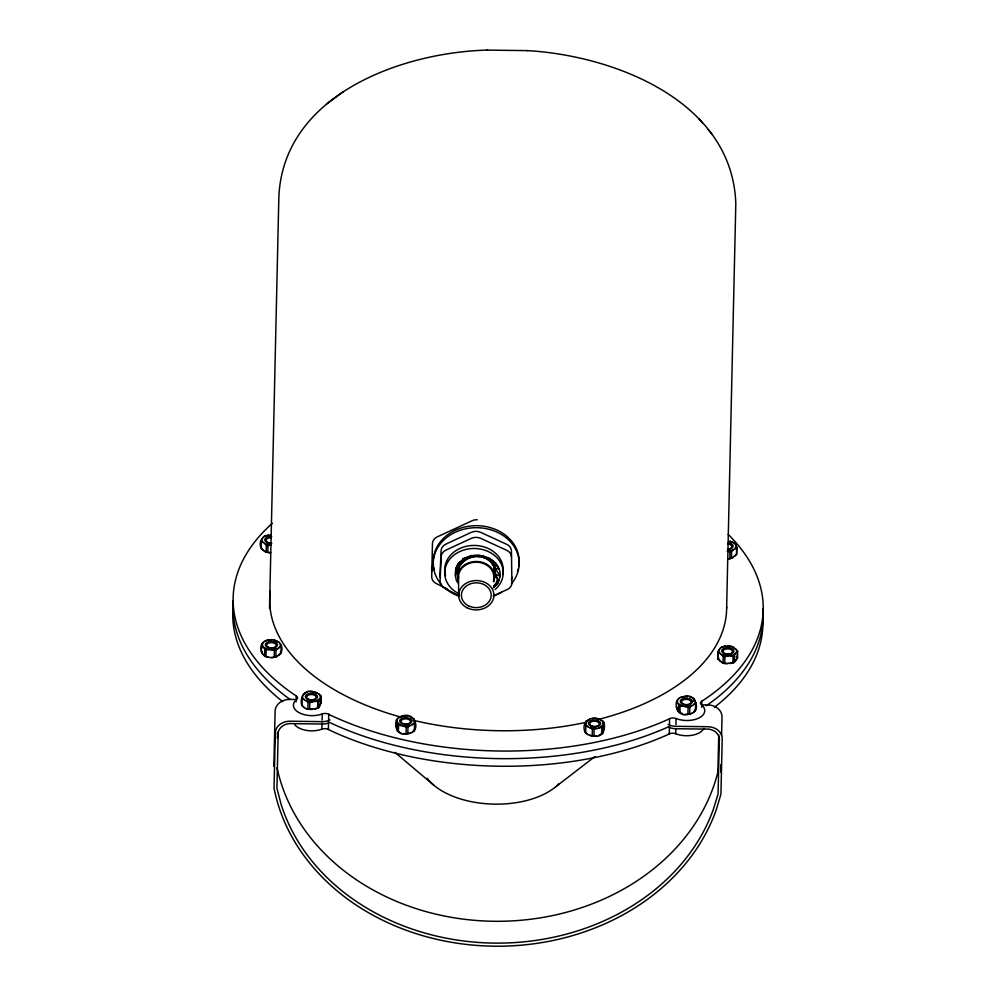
<?xml version="1.0" encoding="UTF-8"?>
<svg xmlns="http://www.w3.org/2000/svg" width="996" height="996" viewBox="0 0 996 996"><rect width="100%" height="100%" fill="white"/><g stroke="black" fill="none" stroke-linecap="round" stroke-linejoin="round"><path stroke-width="1.49" d="M493.443 587.839L497.826 583.432L500.204 576.186L494.8 573.883L494.912 567.135L495.61 576.547M458.011 582.946L456.467 580.905L455.135 574.891L455.807 568.928L458.285 563.275L460.227 561.856M261.039 540.479L261.276 541.463L265.384 543.841L270.9 544.912L267.986 545.571L267.837 552.382L270.725 552.693C264.289 553.203 257.752 547.464 261.039 540.479L264.164 536.271L270.887 534.889M261.126 548.273L261.276 541.463M275.07 657.211C270.028 658.256 263.205 657.385 261.375 651.72C256.37 634.427 288.13 636.519 280.86 653.401L275.842 656.974L276.004 650.164L281.009 646.578M261.624 649.38L261.749 643.939M266.193 551.983L266.343 545.173L264.562 543.38M264.587 656.015L264.737 649.193L261.525 644.91M264.737 649.193L266.156 649.815L265.994 656.625L268.883 657.36M269.518 608.519L278.83 197.955C282.466 95.579 400.255 52.589 486.845 50.099L487.53 50.086M263.616 647.201L267.949 649.392L274.361 650.525L274.211 657.335L271.298 657.572M277.374 738.422L277.511 732.222M280.86 653.401L281.233 645.607M296.061 701.956L296.21 695.868L294.106 694.561A265.098 147.084 1.3 0 1 272.418 523.261M301.701 697.997L308.05 702.28L307.901 709.102C295.302 707.309 302.224 686.68 313.939 691.896M302.012 705.766L302.174 698.955M319.766 698.744L316.006 701.147L309.768 702.566L309.619 709.376L317.612 708.293L317.761 701.47L319.006 700.798L321.11 696.378L318.583 693.764L314.761 692.096M314.773 709.152L318.857 707.608L319.006 700.798M320.65 695.42L320.961 703.188L318.857 707.608M320.961 703.188L321.11 696.378M703.836 728.425A18.277 10.147 1.3 0 1 675.749 733.753A5.204 2.888 1.3 0 0 669.262 733.89L666.971 735.023A265.098 147.084 1.3 0 1 330.684 730.641L328.381 729.458A5.229 2.901 1.3 0 0 321.882 729.147L322.019 723.059M322.082 720.021L322.231 713.945A18.277 10.147 1.3 0 1 298.8 712.501A18.277 10.147 1.3 0 1 296.646 699.478A5.204 2.888 1.3 0 0 296.21 695.868M328.381 729.458L328.555 721.863M328.593 720.345L328.73 714.257A5.229 2.901 1.3 0 0 322.231 713.945M406.941 733.778C394.69 737.775 390.893 715.925 403.542 716.112M396.906 722.922L396.171 726.545M397.292 731.114L397.454 724.304L396.333 719.735M398.388 731.911L398.537 725.1L397.454 724.304M398.537 725.1L406.206 726.956L406.044 733.766L403.33 733.604M415.183 723.233L407.962 726.856L407.812 733.666C422.889 732.359 414.473 709.538 401.251 716.585M414 721.39L414.062 718.664M414.348 730.952L414.51 724.142M431.754 565.74L431.642 570.285A9.549 7.943 -0.5 0 0 431.729 571.169M455.745 571.941L456.156 568.305M585.1 725.349L592.383 729.159L592.222 735.969L587.951 734.587L584.951 732.16C579.909 718.739 596.455 714.07 603.887 722.337C606.191 730.143 601.796 738.061 593.093 736.106M585.636 733.081L585.785 726.271M586.022 726.258L586.146 720.805M603.887 722.337L602.406 727.304L594.139 729.309L593.99 736.119L596.666 736.019M601.621 734.463L601.783 727.64M602.692 733.691L602.854 726.881M603.078 726.868L603.203 721.415M669.262 733.89L669.437 726.283M669.461 724.764L669.598 718.689A5.204 2.888 1.3 0 1 676.085 718.539A18.277 10.147 1.3 0 0 699.491 717.705A18.277 10.147 1.3 0 0 701.421 704.745A5.229 2.901 1.3 0 1 701.807 701.134L703.873 699.889A265.098 147.084 1.3 0 0 728.151 534.366M675.749 733.753L675.848 729.184M675.948 724.627L676.085 718.539M688.821 714.157C677.006 719.087 670.296 698.545 682.907 696.802M678.662 712.215L678.811 705.392L676.633 700.923M679.919 712.924L680.069 706.114L678.811 705.392M678.052 703.338L681.849 705.815L688.087 707.409L687.925 714.219L685.086 714.244M696.08 703.052L689.792 707.172L689.643 713.983C702.255 712.24 695.544 691.722 683.729 696.627M693.826 701.308L693.888 698.582M695.469 710.808L695.619 703.998M701.67 707.222L701.807 701.134M717.929 651.583L723.233 656.277L723.084 663.087L717.767 658.891L717.929 651.583L721.054 647.375M718.004 659.377L718.166 652.554M718.726 734.936L717.879 772.124A224.523 186.762 -0.5 0 1 494.738 921.288A224.523 186.762 -0.5 0 1 277.037 767.754M720.768 772.161L720.93 764.517M721.59 735.446L722.013 717.083A14.392 11.977 -0.5 0 0 707.895 704.919L703.288 704.857M737.625 651.396L733.367 655.082L724.876 656.675L724.727 663.485L733.703 662.751L737.463 658.207L737.613 650.898L732.309 646.703M726.632 608.245L735.807 203.894C732.645 101.243 614.532 55.614 527.432 50.622L526.946 50.597M732.234 541.998L729.346 541.264C732.757 541.289 736.978 544.339 736.629 547.875L732.595 550.153L727.092 551.074L729.981 551.821L729.831 558.632L728.088 558.88L730.691 558.507M733.405 549.705L731.624 551.46L731.462 558.27L736.704 554.212L736.853 546.904M732.932 662.987L733.081 656.177L735.608 653.625M736.48 554.685L736.629 547.875M734.338 662.415L734.488 655.592M737.463 658.207L737.289 654.497M494.912 567.135L494.8 573.883M458.496 566.002L462.493 561.62L467.759 558.607L467.448 557.449L473.872 556.229L480.309 556.739C468.518 554.61 454.674 564.906 458.247 577.605L457.774 577.456C453.541 564.558 468.132 552.593 480.346 556.229L486.197 558.544L490.879 561.893L493.767 566.363L494.402 565.554L491.414 560.91L487.779 558.295M493.954 567.608L494.701 571.007L494.128 567.21L494.551 574.281L493.717 581.029L494.352 577.182M302.46 695.955L302.635 697.897L304.266 699.64M302.137 704.371L302.286 703.736L301.551 704.807M320.376 697.449L320.202 695.507L318.583 693.764M320.202 705.243L320.351 704.608M493.406 581.602L494.564 576.174L493.593 579.909L494.24 577.219M676.471 707.745L676.931 706.799M677.38 707.87L677.23 709.799M695.295 709.401L693.403 712.414M459.119 566.861L457.475 571.965L457.774 577.456M456.977 571.679C459.891 554.685 486.471 550.053 493.941 565.94L491.414 560.91L490.879 561.893L486.297 558.046L480.458 555.544L473.822 555.544L473.897 556.752L467.684 558.096L462.132 561.072L462.493 561.62M486.558 557.424L486.197 558.544L480.346 556.229M455.807 569.077C462.592 547.613 501.299 552.88 500.204 576.186M262.147 538.512L261.873 540.442L263.081 542.285M261.599 650.749L261.375 651.72M280.25 653.339L279.079 655.144M397.155 726.744L396.557 728.649M414.622 729.558L412.033 732.396M585.785 721.926L589.918 718.963M603.227 724.789L599.094 727.74M603.053 732.57L598.92 735.534M735.87 554.635L734.699 556.44M719.037 649.604L718.763 651.546L719.971 653.388M736.53 652.392L736.803 650.463L735.596 648.608M736.343 660.174L736.629 658.244M493.792 587.042L498.847 580.693M470.224 555.594L482.848 555.905M303.07 694.66L304.95 693.042M319.591 706.538L317.712 708.144M493.742 585.984L498.349 580.407L494.539 572.015M493.755 586.632L498.349 580.407M462.63 562.105L458.957 566.438L457.475 571.965L458.247 577.605M263.069 537.28L265.31 535.823M263.529 642.183L262.359 644.001L262.67 645.931M279.254 647.363L280.424 645.545L280.113 643.615M734.874 548.659L736.044 546.841L735.733 544.899M719.959 648.371L722.2 646.914M735.434 661.406L730.018 663.647M493.655 586.818L497.627 583.22L496.817 580.556M494.028 586.98L497.278 584.03M555.544 786.902L594.961 756.537M260.877 547.29L261.525 546.804M717.767 658.393L718.415 657.908M343.184 91.719L326.8 103.833M679.148 698.37L677.554 700.076L677.417 702.018M693.577 704.633L695.171 702.927L695.308 700.985M478.379 555.208L488.364 559.13L489.808 558.32M265.011 641.125L267.874 640.055M277.784 648.408L271.472 649.79M277.61 656.202L274.747 657.273M399.321 717.381L397.329 718.95L396.732 720.855M412.207 724.602L414.199 723.046L414.797 721.129M733.218 557.499L730.367 558.569M669.598 718.689L667.308 719.809A265.098 147.084 1.3 0 1 331.021 715.439L328.73 714.257M493.232 595.807L507.138 589.607A9.001 7.482 -0.5 0 0 511.894 582.884L511.434 551.012A9.462 7.868 -0.5 0 0 506.566 544.252L480.769 532.399A9.898 8.229 -0.5 0 0 471.17 532.412L446.096 544.015A9.699 8.068 -0.5 0 0 441.091 550.788L440.033 574.966A9.686 8.055 -0.5 0 0 440.469 577.692M680.866 697.437L683.966 696.59M691.859 705.566L685.26 706.463M691.685 713.348L688.585 714.207M305.062 692.905L307.889 692.033M276.004 650.164L274.361 650.525M731.624 551.46L729.981 551.821M410.29 725.412L403.505 725.81M410.103 733.193L406.816 733.815M721.689 647.027L725.362 646.13L731.525 646.441M467.136 557.374L462.816 558.656L462.816 559.366M265.571 535.699L268.472 535.039M722.461 646.79L725.362 646.13M689.792 707.172L688.087 707.409M495.585 562.827L492.696 563.288L488.364 559.13L488.351 557.835M268.397 639.992L271.31 639.756M266.156 649.815L269.057 649.579M407.962 726.856L406.206 726.956M596.853 728.238L590.068 727.653M592.159 718.477L594.849 718.377M684.625 696.578L687.464 696.54M680.069 706.114L682.907 706.077M312.607 701.694L305.984 700.624M310.242 691.722L313.043 691.822M314.948 701.371L317.761 701.47M312.433 709.476L308.735 709.301M486.845 50.099L527.432 50.622M727.79 656.015L721.453 654.472M294.38 699.466L289.774 699.404A14.392 11.977 -0.5 0 0 275.108 711.194L273.863 766.397M404.413 716L408.024 716.174M594.139 729.309L592.383 729.159M727.777 645.993L730.666 646.304M730.205 655.866L733.081 656.177M727.615 663.797L723.855 663.348M482.45 556.465L484.604 556.552M309.768 702.566L308.05 702.28M499.282 569.002L494.925 568.43L492.696 563.288L490.082 560.013M267.986 545.571L266.343 545.173M724.876 656.675L723.233 656.277M595.645 718.365L598.945 719.062M593.18 736.144L589.881 735.434M273.726 639.967L279.166 642.345M689.817 696.926L692.631 697.872M682.733 713.871L677.878 711.119M313.74 691.847L316.853 692.78M308.934 709.339L305.809 708.405M480.458 555.544L484.118 556.677M731.226 646.379L734.114 647.525M724.167 663.411L721.278 662.265M267.277 552.307L264.388 551.162M410.277 716.722L414.461 719.797M401.251 725.262L397.068 722.2M401.077 733.056L398.388 731.761M488.364 559.13L492.584 560.549M736.144 656.837L737.227 657.223M447.304 589.047L436.323 583.569A9.549 7.943 -0.5 0 1 431.704 576.921L432.451 543.604A9.549 7.943 -0.5 0 1 437.07 536.944L472.129 520.734A9.549 7.943 -0.5 0 1 477.283 519.738M459.193 595.932L444.477 588.001A9.686 8.055 -0.5 0 1 440.083 580.967L441.141 556.789A9.699 8.068 -0.5 0 1 446.146 550.004L471.22 538.413A9.898 8.229 -0.5 0 1 480.819 538.4L506.615 550.253A9.462 7.868 -0.5 0 1 511.483 557.013M732.521 542.123L734.787 543.642M600.887 719.909L602.904 721.527L603.539 723.457M588.126 726.806L586.109 725.175L585.474 723.258M587.951 734.587L585.934 732.969M498.112 567.147L492.696 563.288L492.684 561.993L490.518 559.914M692.768 698.009L694.673 699.678M304.079 707.434L302.46 705.678M280.399 651.919L281.084 652.417M394.939 752.366L433.957 785.321M487.679 558.42L491.016 561.433L493.767 566.363M719.784 661.17L718.577 658.007M603.053 728.225L603.738 729.147M262.907 550.066L261.699 548.223M698.968 118.823L702.354 122.782M708.168 129.629L711.729 133.8M500.079 575.389L494.925 568.43L492.684 561.993L494.352 565.853M494.551 574.281L498.349 581.054M262.496 653.725L262.185 651.782M494.601 566.849L494.701 571.007L494.477 566.911M457.662 572.351L458.421 577.941M603.352 730.603L603.364 731.238M458.496 576.634L458.646 594.998M433.484 565.429A42.965 35.744 -0.5 0 1 477.096 525.676A42.965 35.744 -0.5 0 1 518.655 566.712M518.132 569.015A42.965 35.744 -0.5 0 1 517.434 571.281M434.455 570.023A42.965 35.744 -0.5 0 1 433.883 567.745M441.564 584.677A42.965 35.744 -0.5 0 1 447.154 537.168A42.965 35.744 -0.5 0 1 504.511 536.483A42.965 35.744 -0.5 0 1 511.409 583.83M501.623 592.184A42.965 35.744 -0.5 0 1 494.377 595.77M458.919 596.193A42.965 35.744 -0.5 0 1 445.175 588.238M445.598 575.862A29.258 24.327 -0.5 0 1 473.2 545.447A29.258 24.327 -0.5 0 1 502.607 574.505M511.844 576.896A9.001 7.482 -0.5 0 1 511.297 579.572M459.032 593.778A29.258 24.327 -0.5 0 1 449.993 558.93A29.258 24.327 -0.5 0 1 492.472 553.925A29.258 24.327 -0.5 0 1 495.161 589.532M458.459 581.353A18.476 15.363 -0.5 0 1 476.362 561.495A18.476 15.363 -0.5 0 1 493.68 581.627M458.571 578.278A17.642 14.679 -0.5 0 1 476.462 562.192A17.642 14.679 -0.5 0 1 493.63 578.738M329.925 719.959A10.968 6.088 1.3 0 1 322.181 721.639L289.961 721.216A14.392 11.977 -0.5 0 0 275.294 733.006L274.037 788.21A227.163 188.966 -0.5 0 0 484.168 945.889A227.163 188.966 -0.5 0 0 716.211 809.935L720.942 794.098L722.2 738.895A14.392 11.977 -0.5 0 0 708.081 726.731L675.861 726.321A10.968 6.088 1.3 0 1 668.092 724.428M329.863 722.349A10.968 6.088 1.3 0 1 322.131 724.03L292.787 723.656A12.724 10.583 -0.5 0 0 278.121 735.434L276.925 788.135L280.984 803.909A224.523 186.762 -0.5 0 0 494.041 943.1A224.523 186.762 -0.5 0 0 713.273 809.611L718.079 793.949L719.274 741.248A12.724 10.583 -0.5 0 0 705.143 729.097L675.811 728.711A10.968 6.088 1.3 0 1 668.042 726.831M762.787 609.166A265.098 147.084 1.3 0 1 706.201 705.803M667.146 727.416A265.098 147.084 1.3 0 1 330.859 723.046M290.16 699.516A265.098 147.084 1.3 0 1 233.213 600.837M559.204 783.528A73.131 40.575 1.3 0 1 491.314 804.046A73.131 40.575 1.3 0 1 427.135 778.212M726.657 606.863A228.532 126.803 1.3 0 1 596.865 719.822M586.632 722.212A228.532 126.803 1.3 0 1 413.24 720.295M401.488 717.282A228.532 126.803 1.3 0 1 270.265 591.25M762.724 618.217A265.098 147.084 1.3 0 1 714.406 707.297M282.74 701.682A265.098 147.084 1.3 0 1 233.313 605.556M321.882 729.147A18.277 10.147 1.3 0 1 294.791 724.764M312.657 708.666A5.49 3.038 1.3 0 1 309.818 708.629M727.777 542.708A6.113 3.399 1.3 0 1 733.131 546.144A6.113 3.399 1.3 0 1 727.839 549.443M727.603 543.916A4.793 2.664 1.3 0 1 731.799 546.617A4.793 2.664 1.3 0 1 727.653 549.207M271.721 543.281A6.113 3.399 1.3 0 1 264.774 539.82A6.113 3.399 1.3 0 1 271.659 536.545M271.535 543.032A4.793 2.664 1.3 0 1 266.081 540.33A4.793 2.664 1.3 0 1 271.485 537.753M468.593 605.867A14.915 12.4 -0.5 0 0 491.202 595.421A14.915 12.4 -0.5 0 0 469.079 584.391A14.915 12.4 -0.5 0 0 468.593 605.867M467.186 607.821A17.642 14.679 -0.5 0 0 493.929 595.459A17.642 14.679 -0.5 0 0 467.759 582.399A17.642 14.679 -0.5 0 0 467.186 607.821M307.117 699.043A6.113 3.399 1.3 0 0 317.338 697.661A6.113 3.399 1.3 0 0 309.806 693.403A6.113 3.399 1.3 0 0 307.117 699.043M308.038 699.03A4.793 2.664 1.3 0 0 316.043 697.935A4.793 2.664 1.3 0 0 310.142 694.598A4.793 2.664 1.3 0 0 308.038 699.03M682.061 703.848A6.113 3.399 1.3 0 0 692.282 702.454A6.113 3.399 1.3 0 0 684.75 698.208A6.113 3.399 1.3 0 0 682.061 703.848M682.982 703.823A4.793 2.664 1.3 0 0 690.987 702.74A4.793 2.664 1.3 0 0 685.086 699.404A4.793 2.664 1.3 0 0 682.982 703.823M724.08 653.65A6.113 3.399 1.3 0 0 733.853 651.521A6.113 3.399 1.3 0 0 725.412 647.836A6.113 3.399 1.3 0 0 724.08 653.65M724.876 653.563A4.793 2.664 1.3 0 0 732.533 651.894A4.793 2.664 1.3 0 0 725.91 649.006A4.793 2.664 1.3 0 0 724.876 653.563M402.06 723.644A6.113 3.399 1.3 0 0 411.834 721.515A6.113 3.399 1.3 0 0 403.392 717.83A6.113 3.399 1.3 0 0 402.06 723.644M402.857 723.557A4.793 2.664 1.3 0 0 410.514 721.888A4.793 2.664 1.3 0 0 403.89 719A4.793 2.664 1.3 0 0 402.857 723.557M590.802 725.997A6.113 3.399 1.3 0 0 600.576 723.88A6.113 3.399 1.3 0 0 592.134 720.195A6.113 3.399 1.3 0 0 590.802 725.997M591.599 725.922A4.793 2.664 1.3 0 0 599.256 724.254A4.793 2.664 1.3 0 0 592.632 721.353A4.793 2.664 1.3 0 0 591.599 725.922M267.7 647.412A6.113 3.399 1.3 0 0 277.461 645.296A6.113 3.399 1.3 0 0 269.032 641.611A6.113 3.399 1.3 0 0 267.7 647.412M268.484 647.338A4.793 2.664 1.3 0 0 276.141 645.669A4.793 2.664 1.3 0 0 269.53 642.781A4.793 2.664 1.3 0 0 268.484 647.338"/></g></svg>
